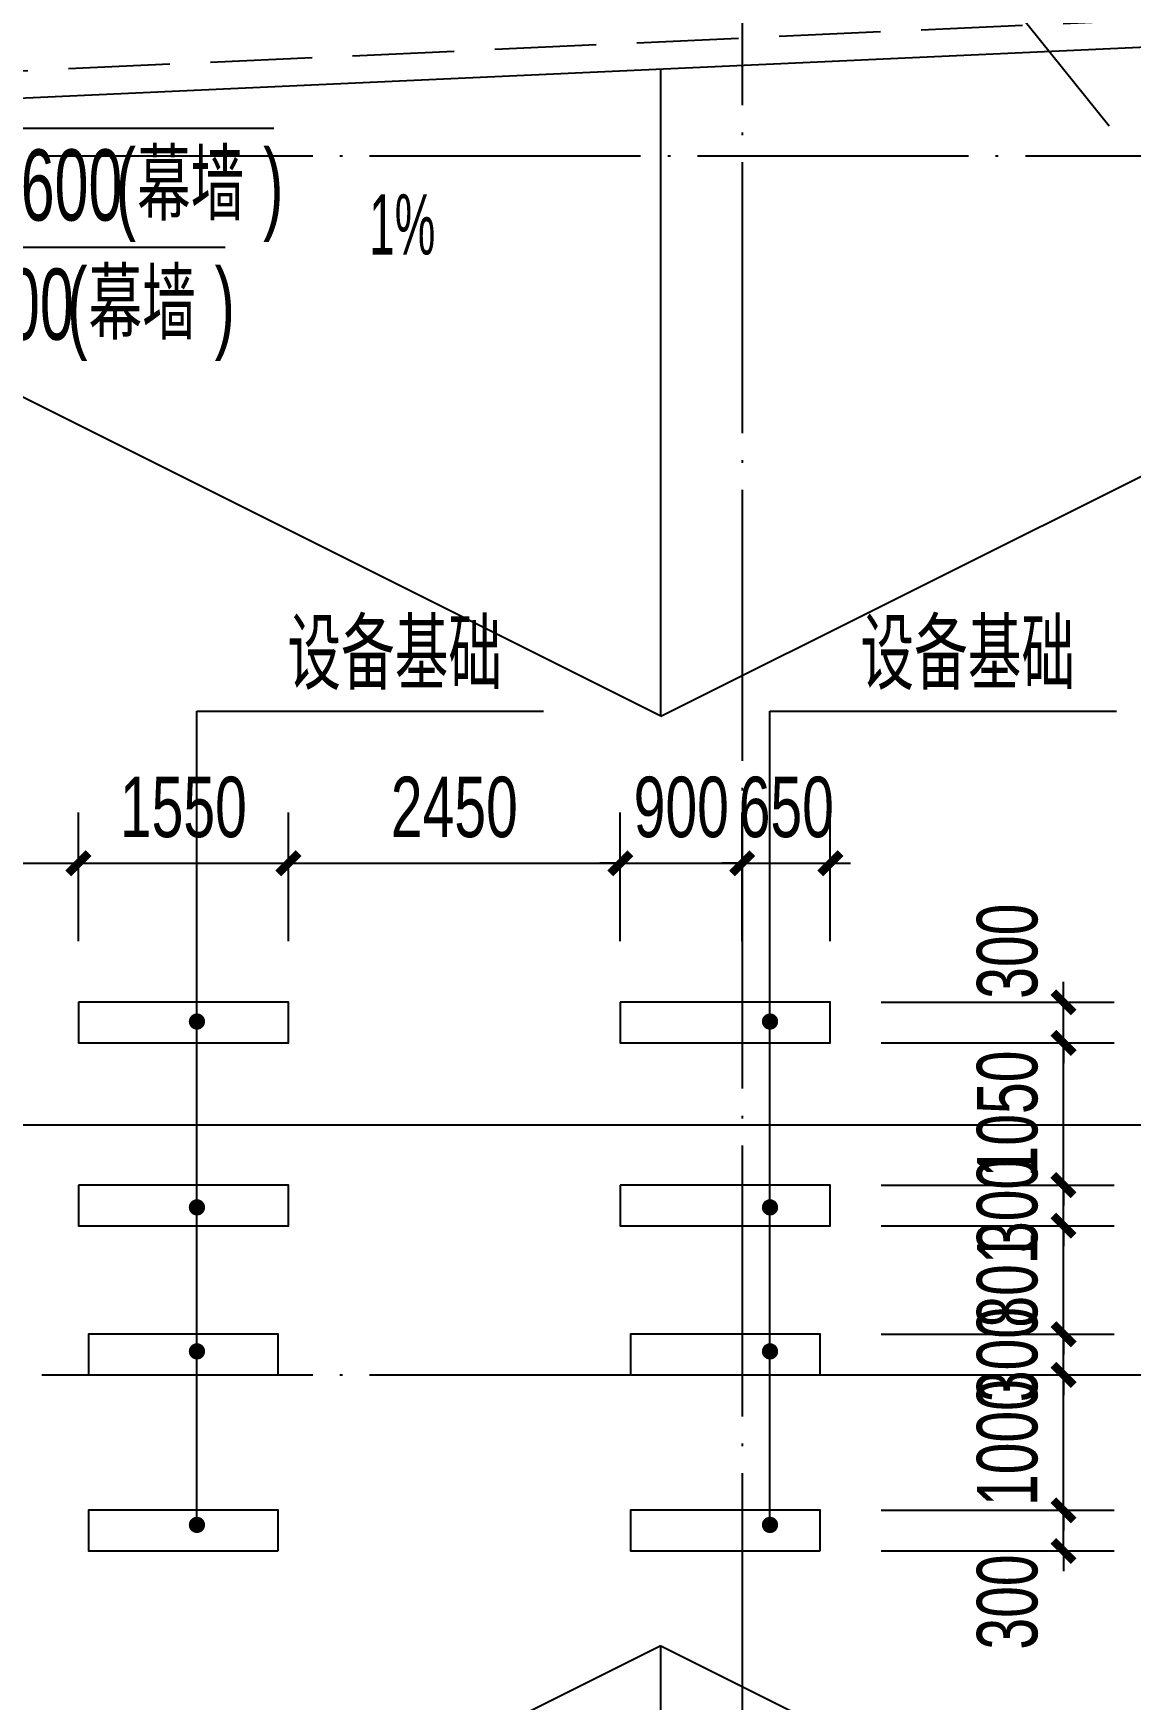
# Model space of a CAD drawing. Extents: x -409435 to 356702, y -107829 to 330904.
# Drawn here: x 63168 to 71267, y 272602 to 284905 of the extents above; entities that cross this region are included whole.
import ezdxf
from ezdxf.xclip import XClip

# ---------------------------------------------------------------- set-up
doc = ezdxf.new("R2010")
doc.units = 0
doc.header["$LTSCALE"] = 1000
doc.header["$MEASUREMENT"] = 0
doc.header["$XCLIPFRAME"] = 0
doc.linetypes.add('104-14# 核心筒$0$DOTE', pattern=[2.42, 2, -0.2, 0.02, -0.2])
doc.linetypes.add('X-104 14#平面$0$DASH', pattern=[0.35, 0.25, -0.1])
for name, color, linetype in [('01-标注_尺寸', 124, 'Continuous'), ('01-标注_符号', 200, 'Continuous'), ('02-TEXT_标注', 130, 'Continuous'), ('104-14# 核心筒$0$A_AXIS-轴线', 36, '104-14# 核心筒$0$DOTE'), ('X-104 14#平面$0$01-标注_标高', 200, 'Continuous'), ('X-104 14#平面$0$02-TEXT_标注', 130, 'Continuous'), ('X-104 14#平面$0$A-O_分水线', 127, 'Continuous'), ('X-104 14#平面$0$A-O_屋面', 201, 'Continuous'), ('X-104 14#平面$0$A-O_散水', 134, 'Continuous'), ('X-104 14#平面$0$A-TECH_结构', 21, 'Continuous')]:
    doc.layers.add(name, color=color, linetype=linetype)
doc.styles.add('_TCH_DIM', font='ros.shx', dxfattribs={"width": 0.8, "height": 2, "bigfont": 'jd.shx'})
doc.styles.add('_TCH_DIM_T3', font='ros.shx', dxfattribs={"width": 0.705882, "bigfont": 'jd.shx'})
doc.styles.add('X-104 14#平面$0$_TCH_DIM', font='ros.shx', dxfattribs={"width": 0.8, "bigfont": 'jd.shx'})
doc.dimstyles.new('_TCH_ARCH&&150', dxfattribs={"dimtxt": 446.25, "dimasz": 150, "dimexe": 375, "dimexo": 450, "dimgap": 189.375, "dimtad": 1, "dimdec": 0, "dimzin": 0, "dimdsep": 46, "dimtxsty": '_TCH_DIM_T3', "dimblk": 'ARCHTICK', "dimcen": 0.09, "dimclrt": 7, "dimazin": 2, "dimtfac": 1, "dimtdec": 0, "dimtix": 1, "dimtmove": 2, "dimatfit": 3, "dimfxl": 0, "dimtolj": 1, "dimtzin": 0, "dimarcsym": 0})

# ---------------------------------------------------------------- blocks, each defined once
blk = doc.blocks.new('104-14# 核心筒')
at = {"layer": '104-14# 核心筒$0$A_AXIS-轴线'}
for p, q in [((68400, 317833.6), (68400, 259754.9)), ((-9370.1, 284000), (120259.9, 284000)), ((-9370.1, 275000), (120259.9, 275000))]:
    blk.add_line(p, q, dxfattribs=at)
blk = doc.blocks.new('X-104 14#平面$0$0000')
for p, q in [((26400, 10834), (17400, 15334)), ((26400, 10834), (35400, 15334)), ((450, 7817), (27000, 7817)), ((27000, 7817), (42800, 7817))]:
    blk.add_line(p, q)
for points in [[(26400, 10834), (26400, 15612)], [(26400, 3971), (20020, 781)], [(26400, 3971), (35400, -529)], [(26400, -1620), (26400, 3971)]]:
    blk.add_lwpolyline(points)
blk = doc.blocks.new('X-104 14#平面')
at = {"layer": 'X-104 14#平面$0$01-标注_标高'}
for p, q in [((62282.8, 284205.2), (64942.3, 284205.2)), ((61924.4, 283325.6), (64583.9, 283325.6))]:
    blk.add_line(p, q, dxfattribs=at)
at = {"layer": 'X-104 14#平面$0$02-TEXT_标注', "linetype": 'X-104 14#平面$0$DASH', "ltscale": 5}
blk.add_lwpolyline([(58275.9, 300210.3), (81600, 271150)], dxfattribs=at)
at = {"layer": 'X-104 14#平面$0$A-O_屋面'}
blk.add_lwpolyline([(83126.9, 265204.7), (108809.6, 263387.1), (118471.8, 277685.9), (117014.8, 278010.2), (120196.4, 305727.4), (99774.7, 311409.3), (92650.5, 285772.1), (61541.2, 284355.8), (61978.8, 285400.7), (22444.8, 284404), (17976.2, 268819.9), (54110.7, 269450.7), (53549.7, 266811.2), (84240.1, 268097.3)], close=True, dxfattribs=at)
at = {"layer": 'X-104 14#平面$0$A-O_散水', "elevation": 3000}
for points in [[(63500, 277751.1), (63500, 277451.3), (65050, 277451.3), (65050, 277751.1)], [(67500, 277751.1), (67500, 277451.3), (69050, 277451.3), (69050, 277751.1)], [(63500, 276401), (63500, 276101.2), (65050, 276101.2), (65050, 276401)], [(67500, 276401), (67500, 276101.2), (69050, 276101.2), (69050, 276401)]]:
    blk.add_lwpolyline(points, close=True, dxfattribs=at)
at = {"layer": 'X-104 14#平面$0$A-O_散水'}
for points in [[(64975, 275000), (64975, 275299.8), (63575, 275299.8), (63575, 275000)], [(68975, 275000), (68975, 275299.8), (67575, 275299.8), (67575, 275000)], [(64975, 273700.3), (64975, 274000.1), (63575, 274000.1), (63575, 273700.3)], [(68975, 273700.3), (68975, 274000.1), (67575, 274000.1), (67575, 273700.3)]]:
    blk.add_lwpolyline(points, close=True, dxfattribs=at)
at = {"layer": 'X-104 14#平面$0$A-TECH_结构', "linetype": 'X-104 14#平面$0$DASH', "ltscale": 3}
blk.add_lwpolyline([(82843.2, 265024.2), (82843.2, 265024.2), (108910.7, 263179.4), (118802, 277817.3), (117234.1, 278166.3), (120414.6, 305874.3), (99635.5, 311655.6), (92496.6, 285965.3), (61847.8, 284570), (62282.6, 285608.4), (22293, 284600.3), (17709.4, 268615.2), (53862.8, 269246.3), (53300.5, 266600.6), (83944, 267884.8), (82843.2, 265024.2), (82843.2, 265024.2)], dxfattribs=at)
ref = blk.add_blockref('104-14# 核心筒', (0, 0))
XClip(ref).set_block_clipping_path([(-38664.3623821461, -25500), (139216.5485069363, 330900)])
at = {"layer": 'X-104 14#平面$0$A-O_分水线'}
blk.add_blockref('X-104 14#平面$0$0000', (41400, 269028.8), dxfattribs=at)
at = {"layer": 'X-104 14#平面$0$02-TEXT_标注', "style": 'X-104 14#平面$0$_TCH_DIM'}
for s, height, width, p in [('(', 525, 0.64, (63776.3, 283522.7)), ('幕墙', 520.93, 0.8, (63933.1, 283522.7)), (')', 525, 0.64, (64864.2, 283522.7)), ('15.600', 525, 0.64, (62450.1, 283522.7)), ('幕墙', 520.93, 0.8, (63574.7, 282643.1)), ('15.600', 525, 0.64, (62091.7, 282643.1)), ('(', 525, 0.64, (63417.9, 282643.1)), (')', 525, 0.64, (64505.8, 282643.1))]:
    blk.add_text(s, height=height, dxfattribs=dict(at, width=width)).set_placement(p)
blk = doc.blocks.new('_ArchTick')
at = {"color": 0, "linetype": 'ByBlock', "const_width": 0.4}
blk.add_lwpolyline([(-0.5, -0.5), (0.5, 0.5)], dxfattribs=at)
blk = doc.blocks.new('*D2535')
at = {"layer": '01-标注_尺寸', "color": 0, "lineweight": -2, "transparency": 16777216}
for p, q in [((70771, 274000), (70771, 274150)), ((69425, 274000), (71146, 274000)), ((70771, 273700), (70771, 274000)), ((69425, 273700), (71146, 273700)), ((70771, 273700), (70771, 273550))]:
    blk.add_line(p, q, dxfattribs=at)
at = {"layer": 'Defpoints', "color": 0, "transparency": 16777216}
for p in [(68975, 274000), (70771, 274000), (68975, 273700)]:
    blk.add_point(p, dxfattribs=at)
at = {"layer": '01-标注_尺寸', "color": 0, "lineweight": -2, "transparency": 16777216, "xscale": 150, "yscale": 150, "zscale": 150}
for p, rotation in [((70771, 274000), 270), ((70771, 273700), 90)]:
    blk.add_blockref('_ArchTick', p, dxfattribs=dict(at, rotation=rotation))
at = {"layer": '01-标注_尺寸', "color": 7, "transparency": 16777216, "insert": (70358, 273323), "char_height": 446.2, "attachment_point": 5, "rotation": 90, "style": '_TCH_DIM_T3'}
blk.add_mtext('\\A1;300', dxfattribs=at)
blk = doc.blocks.new('*D2536')
at = {"layer": '01-标注_尺寸', "color": 0, "lineweight": -2, "transparency": 16777216}
for p, q in [((70771, 275000), (70771, 275150)), ((69425, 275000), (71146, 275000)), ((70771, 274000), (70771, 275000)), ((69425, 274000), (71146, 274000)), ((70771, 274000), (70771, 273850))]:
    blk.add_line(p, q, dxfattribs=at)
at = {"layer": 'Defpoints', "color": 0, "transparency": 16777216}
for p in [(68975, 275000), (70771, 275000), (68975, 274000)]:
    blk.add_point(p, dxfattribs=at)
at = {"layer": '01-标注_尺寸', "color": 0, "lineweight": -2, "transparency": 16777216, "xscale": 150, "yscale": 150, "zscale": 150}
for p, rotation in [((70771, 275000), 270), ((70771, 274000), 90)]:
    blk.add_blockref('_ArchTick', p, dxfattribs=dict(at, rotation=rotation))
at = {"layer": '01-标注_尺寸', "color": 7, "transparency": 16777216, "insert": (70358, 274500), "char_height": 446.2, "attachment_point": 5, "rotation": 90, "style": '_TCH_DIM_T3'}
blk.add_mtext('\\A1;1000', dxfattribs=at)
blk = doc.blocks.new('*D2537')
at = {"layer": '01-标注_尺寸', "color": 0, "lineweight": -2, "transparency": 16777216}
for p, q in [((70771, 275300), (70771, 275450)), ((69425, 275300), (71146, 275300)), ((70771, 275000), (70771, 275300)), ((69425, 275000), (71146, 275000)), ((70771, 275000), (70771, 274850))]:
    blk.add_line(p, q, dxfattribs=at)
at = {"layer": 'Defpoints', "color": 0, "transparency": 16777216}
for p in [(68975, 275300), (70771, 275300), (68975, 275000)]:
    blk.add_point(p, dxfattribs=at)
at = {"layer": '01-标注_尺寸', "color": 0, "lineweight": -2, "transparency": 16777216, "xscale": 150, "yscale": 150, "zscale": 150}
for p, rotation in [((70771, 275300), 270), ((70771, 275000), 90)]:
    blk.add_blockref('_ArchTick', p, dxfattribs=dict(at, rotation=rotation))
at = {"layer": '01-标注_尺寸', "color": 7, "transparency": 16777216, "insert": (70358, 275150), "char_height": 446.2, "attachment_point": 5, "rotation": 90, "style": '_TCH_DIM_T3'}
blk.add_mtext('\\A1;300', dxfattribs=at)
blk = doc.blocks.new('*D2538')
at = {"layer": '01-标注_尺寸', "color": 0, "lineweight": -2, "transparency": 16777216}
for p, q in [((70771, 276101), (70771, 276251)), ((69425, 276101), (71146, 276101)), ((70771, 275300), (70771, 276101)), ((69425, 275300), (71146, 275300)), ((70771, 275300), (70771, 275150))]:
    blk.add_line(p, q, dxfattribs=at)
at = {"layer": 'Defpoints', "color": 0, "transparency": 16777216}
for p in [(68975, 276101), (70771, 276101), (68975, 275300)]:
    blk.add_point(p, dxfattribs=at)
at = {"layer": '01-标注_尺寸', "color": 0, "lineweight": -2, "transparency": 16777216, "xscale": 150, "yscale": 150, "zscale": 150}
for p, rotation in [((70771, 276101), 270), ((70771, 275300), 90)]:
    blk.add_blockref('_ArchTick', p, dxfattribs=dict(at, rotation=rotation))
at = {"layer": '01-标注_尺寸', "color": 7, "transparency": 16777216, "insert": (70358, 275700), "char_height": 446.2, "attachment_point": 5, "rotation": 90, "style": '_TCH_DIM_T3'}
blk.add_mtext('\\A1;801', dxfattribs=at)
blk = doc.blocks.new('*D2539')
at = {"layer": '01-标注_尺寸', "color": 0, "lineweight": -2, "transparency": 16777216}
for p, q in [((70771, 276401), (70771, 276551)), ((69425, 276401), (71146, 276401)), ((70771, 276101), (70771, 276401)), ((69425, 276101), (71146, 276101)), ((70771, 276101), (70771, 275951))]:
    blk.add_line(p, q, dxfattribs=at)
at = {"layer": 'Defpoints', "color": 0, "transparency": 16777216}
for p in [(68975, 276401), (70771, 276401), (68975, 276101)]:
    blk.add_point(p, dxfattribs=at)
at = {"layer": '01-标注_尺寸', "color": 0, "lineweight": -2, "transparency": 16777216, "xscale": 150, "yscale": 150, "zscale": 150}
for p, rotation in [((70771, 276401), 270), ((70771, 276101), 90)]:
    blk.add_blockref('_ArchTick', p, dxfattribs=dict(at, rotation=rotation))
at = {"layer": '01-标注_尺寸', "color": 7, "transparency": 16777216, "insert": (70358, 276251), "char_height": 446.2, "attachment_point": 5, "rotation": 90, "style": '_TCH_DIM_T3'}
blk.add_mtext('\\A1;300', dxfattribs=at)
blk = doc.blocks.new('*D2540')
at = {"layer": '01-标注_尺寸', "color": 0, "lineweight": -2, "transparency": 16777216}
for p, q in [((70771, 277451), (70771, 277601)), ((69425, 277451), (71146, 277451)), ((70771, 276401), (70771, 277451)), ((69425, 276401), (71146, 276401)), ((70771, 276401), (70771, 276251))]:
    blk.add_line(p, q, dxfattribs=at)
at = {"layer": 'Defpoints', "color": 0, "transparency": 16777216}
for p in [(68975, 277451), (70771, 277451), (68975, 276401)]:
    blk.add_point(p, dxfattribs=at)
at = {"layer": '01-标注_尺寸', "color": 0, "lineweight": -2, "transparency": 16777216, "xscale": 150, "yscale": 150, "zscale": 150}
for p, rotation in [((70771, 277451), 270), ((70771, 276401), 90)]:
    blk.add_blockref('_ArchTick', p, dxfattribs=dict(at, rotation=rotation))
at = {"layer": '01-标注_尺寸', "color": 7, "transparency": 16777216, "insert": (70358, 276926), "char_height": 446.2, "attachment_point": 5, "rotation": 90, "style": '_TCH_DIM_T3'}
blk.add_mtext('\\A1;1050', dxfattribs=at)
blk = doc.blocks.new('*D2541')
at = {"layer": '01-标注_尺寸', "color": 0, "lineweight": -2, "transparency": 16777216}
for p, q in [((70771, 277751), (70771, 277901)), ((69425, 277751), (71146, 277751)), ((70771, 277451), (70771, 277751)), ((69425, 277451), (71146, 277451)), ((70771, 277451), (70771, 277301))]:
    blk.add_line(p, q, dxfattribs=at)
at = {"layer": 'Defpoints', "color": 0, "transparency": 16777216}
for p in [(68975, 277751), (70771, 277751), (68975, 277451)]:
    blk.add_point(p, dxfattribs=at)
at = {"layer": '01-标注_尺寸', "color": 0, "lineweight": -2, "transparency": 16777216, "xscale": 150, "yscale": 150, "zscale": 150}
for p, rotation in [((70771, 277751), 270), ((70771, 277451), 90)]:
    blk.add_blockref('_ArchTick', p, dxfattribs=dict(at, rotation=rotation))
at = {"layer": '01-标注_尺寸', "color": 7, "transparency": 16777216, "insert": (70358, 278128), "char_height": 446.2, "attachment_point": 5, "rotation": 90, "style": '_TCH_DIM_T3'}
blk.add_mtext('\\A1;300', dxfattribs=at)
blk = doc.blocks.new('*D2542')
at = {"layer": '01-标注_尺寸', "color": 0, "lineweight": -2, "transparency": 16777216}
for p, q in [((68400, 278201), (68400, 279152)), ((69050, 278201), (69050, 279152)), ((68400, 278777), (68250, 278777)), ((68400, 278777), (69050, 278777)), ((69050, 278777), (69200, 278777))]:
    blk.add_line(p, q, dxfattribs=at)
at = {"layer": 'Defpoints', "color": 0, "transparency": 16777216}
for p in [(69050, 278777), (68400, 277751), (69050, 277751)]:
    blk.add_point(p, dxfattribs=at)
at = {"layer": '01-标注_尺寸', "color": 0, "lineweight": -2, "transparency": 16777216, "xscale": 150, "yscale": 150, "zscale": 150}
blk.add_blockref('_ArchTick', (68400, 278777), dxfattribs=at)
at = {"layer": '01-标注_尺寸', "color": 0, "lineweight": -2, "transparency": 16777216, "xscale": 150, "yscale": 150, "zscale": 150, "rotation": 180}
blk.add_blockref('_ArchTick', (69050, 278777), dxfattribs=at)
at = {"layer": '01-标注_尺寸', "color": 7, "transparency": 16777216, "insert": (68725, 279190), "char_height": 446.2, "attachment_point": 5, "style": '_TCH_DIM_T3'}
blk.add_mtext('\\A1;650', dxfattribs=at)
blk = doc.blocks.new('*D2543')
at = {"layer": '01-标注_尺寸', "color": 0, "lineweight": -2, "transparency": 16777216}
for p, q in [((67500, 278201), (67500, 279152)), ((68400, 278201), (68400, 279152)), ((67500, 278777), (67350, 278777)), ((67500, 278777), (68400, 278777)), ((68400, 278777), (68550, 278777))]:
    blk.add_line(p, q, dxfattribs=at)
at = {"layer": 'Defpoints', "color": 0, "transparency": 16777216}
for p in [(68400, 278777), (67500, 277751), (68400, 277751)]:
    blk.add_point(p, dxfattribs=at)
at = {"layer": '01-标注_尺寸', "color": 0, "lineweight": -2, "transparency": 16777216, "xscale": 150, "yscale": 150, "zscale": 150}
blk.add_blockref('_ArchTick', (67500, 278777), dxfattribs=at)
at = {"layer": '01-标注_尺寸', "color": 0, "lineweight": -2, "transparency": 16777216, "xscale": 150, "yscale": 150, "zscale": 150, "rotation": 180}
blk.add_blockref('_ArchTick', (68400, 278777), dxfattribs=at)
at = {"layer": '01-标注_尺寸', "color": 7, "transparency": 16777216, "insert": (67950, 279190), "char_height": 446.2, "attachment_point": 5, "style": '_TCH_DIM_T3'}
blk.add_mtext('\\A1;900', dxfattribs=at)
blk = doc.blocks.new('*D2544')
at = {"layer": '01-标注_尺寸', "color": 0, "lineweight": -2, "transparency": 16777216}
for p, q in [((65050, 278201), (65050, 279152)), ((67500, 278201), (67500, 279152)), ((65050, 278777), (67500, 278777))]:
    blk.add_line(p, q, dxfattribs=at)
at = {"layer": 'Defpoints', "color": 0, "transparency": 16777216}
for p in [(67500, 278777), (65050, 277751), (67500, 277751)]:
    blk.add_point(p, dxfattribs=at)
at = {"layer": '01-标注_尺寸', "color": 0, "lineweight": -2, "transparency": 16777216, "xscale": 150, "yscale": 150, "zscale": 150, "rotation": 180}
blk.add_blockref('_ArchTick', (65050, 278777), dxfattribs=at)
at = {"layer": '01-标注_尺寸', "color": 0, "lineweight": -2, "transparency": 16777216, "xscale": 150, "yscale": 150, "zscale": 150}
blk.add_blockref('_ArchTick', (67500, 278777), dxfattribs=at)
at = {"layer": '01-标注_尺寸', "color": 7, "transparency": 16777216, "insert": (66275, 279190), "char_height": 446.2, "attachment_point": 5, "style": '_TCH_DIM_T3'}
blk.add_mtext('\\A1;2450', dxfattribs=at)
blk = doc.blocks.new('*D2545')
at = {"layer": '01-标注_尺寸', "color": 0, "lineweight": -2, "transparency": 16777216}
for p, q in [((63500, 278201), (63500, 279152)), ((65050, 278201), (65050, 279152)), ((63500, 278777), (65050, 278777))]:
    blk.add_line(p, q, dxfattribs=at)
at = {"layer": 'Defpoints', "color": 0, "transparency": 16777216}
for p in [(65050, 278777), (63500, 277751), (65050, 277751)]:
    blk.add_point(p, dxfattribs=at)
at = {"layer": '01-标注_尺寸', "color": 0, "lineweight": -2, "transparency": 16777216, "xscale": 150, "yscale": 150, "zscale": 150, "rotation": 180}
blk.add_blockref('_ArchTick', (63500, 278777), dxfattribs=at)
at = {"layer": '01-标注_尺寸', "color": 0, "lineweight": -2, "transparency": 16777216, "xscale": 150, "yscale": 150, "zscale": 150}
blk.add_blockref('_ArchTick', (65050, 278777), dxfattribs=at)
at = {"layer": '01-标注_尺寸', "color": 7, "transparency": 16777216, "insert": (64275, 279190), "char_height": 446.2, "attachment_point": 5, "style": '_TCH_DIM_T3'}
blk.add_mtext('\\A1;1550', dxfattribs=at)
blk = doc.blocks.new('*D2546')
at = {"layer": '01-标注_尺寸', "color": 0, "lineweight": -2, "transparency": 16777216}
for p, q in [((61150, 278201), (61150, 279152)), ((63500, 278201), (63500, 279152)), ((61150, 278777), (63500, 278777))]:
    blk.add_line(p, q, dxfattribs=at)
at = {"layer": 'Defpoints', "color": 0, "transparency": 16777216}
for p in [(63500, 278777), (61150, 277751), (63500, 277751)]:
    blk.add_point(p, dxfattribs=at)
at = {"layer": '01-标注_尺寸', "color": 0, "lineweight": -2, "transparency": 16777216, "xscale": 150, "yscale": 150, "zscale": 150, "rotation": 180}
blk.add_blockref('_ArchTick', (61150, 278777), dxfattribs=at)
at = {"layer": '01-标注_尺寸', "color": 0, "lineweight": -2, "transparency": 16777216, "xscale": 150, "yscale": 150, "zscale": 150}
blk.add_blockref('_ArchTick', (63500, 278777), dxfattribs=at)
at = {"layer": '01-标注_尺寸', "color": 7, "transparency": 16777216, "insert": (62325, 279190), "char_height": 446.2, "attachment_point": 5, "style": '_TCH_DIM_T3'}
blk.add_mtext('\\A1;2350', dxfattribs=at)

msp = doc.modelspace()

# ---------------------------------------------------------------- linework, layer by layer
at = {"layer": '01-标注_符号'}
for p, q in [((64375.3, 273892.2), (64375.3, 279901)), ((64375.3, 277608.7), (64375.3, 279901)), ((64375.3, 276236.5), (64375.3, 279901)), ((64375.3, 275173.4), (64375.3, 279901)), ((64375.3, 279901), (66932.8, 279901)), ((68604.8, 273892.2), (68604.8, 279901)), ((68604.8, 277608.7), (68604.8, 279901)), ((68604.8, 276236.5), (68604.8, 279901)), ((68604.8, 275173.4), (68604.8, 279901)), ((68604.8, 279901), (71162.3, 279901))]:
    msp.add_line(p, q, dxfattribs=at)
msp.add_lwpolyline([(66306.2, 283113.4, 0, 0, 0), (65733, 283113.4, 120, 0, 0), (65283, 283113.4, 0, 0, 0)], format="xyseb", dxfattribs=at)
at = {"layer": '01-标注_符号', "const_width": 60}
for points in [[(64375.3, 277578.7, 1), (64375.3, 277638.7, 1)], [(68604.8, 277578.7, 1), (68604.8, 277638.7, 1)], [(64375.3, 276206.5, 1), (64375.3, 276266.5, 1)], [(68604.8, 276206.5, 1), (68604.8, 276266.5, 1)], [(64375.3, 275143.4, 1), (64375.3, 275203.4, 1)], [(68604.8, 275143.4, 1), (68604.8, 275203.4, 1)], [(64375.3, 273862.2, 1), (64375.3, 273922.2, 1)], [(68604.8, 273862.2, 1), (68604.8, 273922.2, 1)]]:
    msp.add_lwpolyline(points, format="xyb", close=True, dxfattribs=at)

# ---------------------------------------------------------------- block references
msp.add_blockref('X-104 14#平面', (0, 0))

# ---------------------------------------------------------------- texts
at = {"layer": '02-TEXT_标注', "style": '_TCH_DIM'}
for s, height, width, p in [('1%%%', 446.25, 0.564706, (65647.6, 283270.9)), ('设备基础', 520.93, 0.8, (65043.2, 280058.5)), ('设备基础', 520.93, 0.8, (69272.7, 280058.5))]:
    msp.add_text(s, height=height, dxfattribs=dict(at, width=width)).set_placement(p)

# ---------------------------------------------------------------- dimensions: what is measured, and where the dimension line sits
at = {"layer": '01-标注_尺寸'}
for p1, p2, distance, picture, middle in [((61150, 277751.1), (63500, 277751.1), 1026.3, '*D2546', (62325, 279189.9)), ((63500, 277751.1), (65050, 277751.1), 1026.3, '*D2545', (64275, 279189.9)), ((65050, 277751.1), (67500, 277751.1), 1026.3, '*D2544', (66275, 279189.9)), ((67500, 277751.1), (68400, 277751.1), 1026.3, '*D2543', (67950, 279189.9)), ((68400, 277751.1), (69050, 277751.1), 1026.3, '*D2542', (68725, 279189.9)), ((68975, 276401), (68975, 277451.3), -1795.7, '*D2540', (70358.2, 276926.1)), ((68975, 276101.2), (68975, 276401), -1795.7, '*D2539', (70358.2, 276251.1)), ((68975, 275299.8), (68975, 276101.2), -1795.7, '*D2538', (70358.2, 275700.5)), ((68975, 275000), (68975, 275299.8), -1795.7, '*D2537', (70358.2, 275149.9)), ((68975, 274000.1), (68975, 275000), -1795.7, '*D2536', (70358.2, 274500))]:
    dim = msp.add_aligned_dim(p1=p1, p2=p2, distance=distance, dimstyle='_TCH_ARCH&&150', dxfattribs=at)
    dim.commit()
    dim.dimension.update_dxf_attribs({"geometry": picture, "text_midpoint": middle})
for base, p1, p2, picture, middle in [((70770.7, 277751.1), (68975, 277451.3), (68975, 277751.1), '*D2541', (70358.2, 278127.9)), ((70770.7, 274000.1), (68975, 273700.3), (68975, 274000.1), '*D2535', (70358.2, 273323.5))]:
    dim = msp.add_linear_dim(base=base, p1=p1, p2=p2, angle=90, dimstyle='_TCH_ARCH&&150', dxfattribs=at)
    dim.commit()
    dim.dimension.update_dxf_attribs({"geometry": picture, "text_midpoint": middle, "dimtype": 161})

doc.saveas('drawing.dxf')
